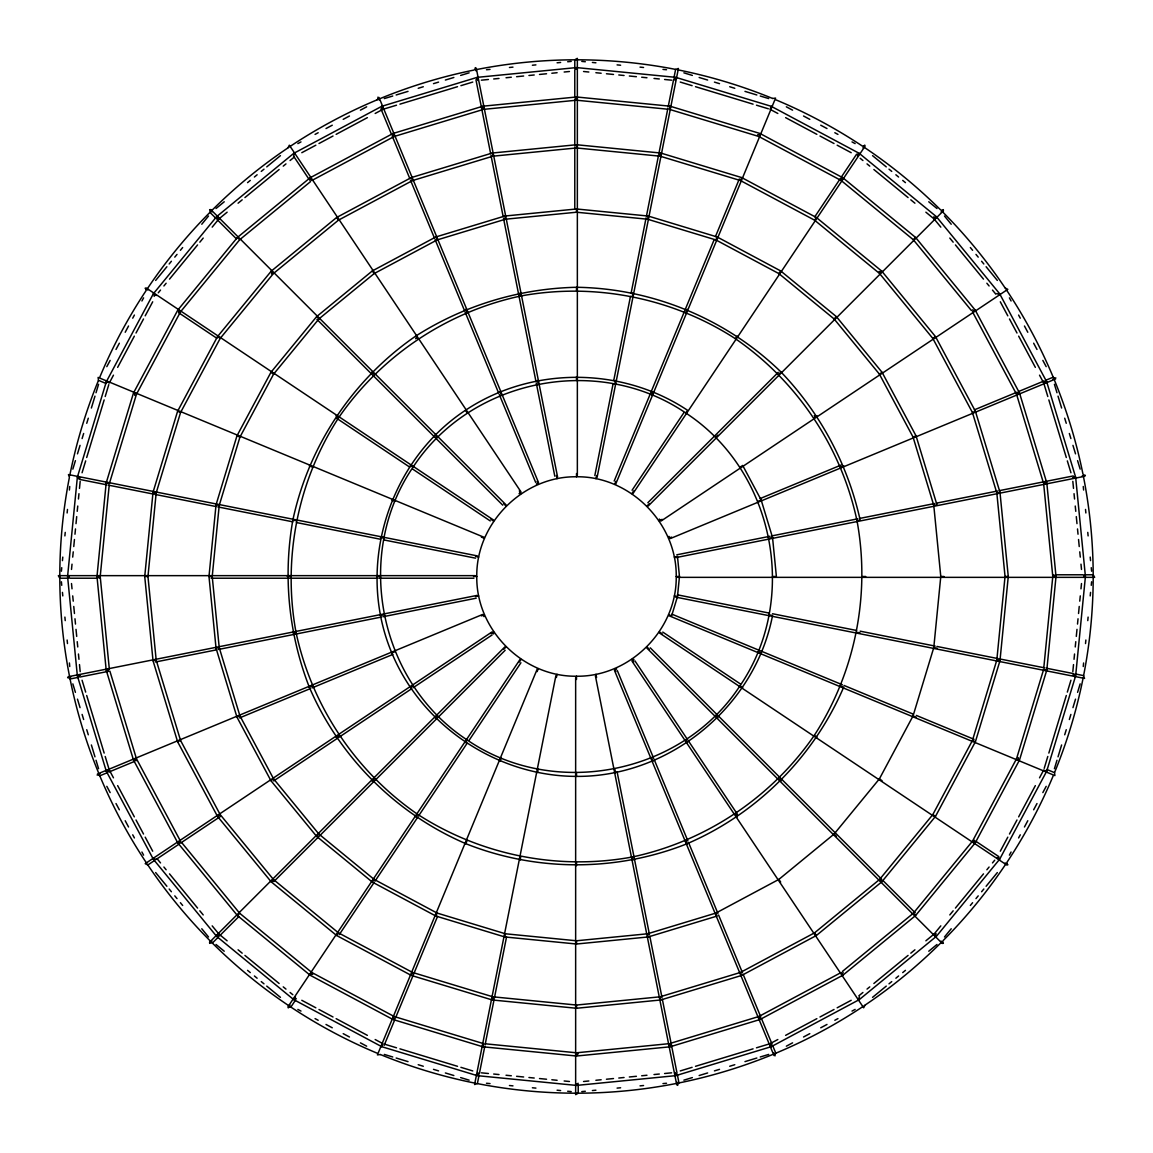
<?xml version="1.0" encoding="UTF-8"?>
<svg xmlns="http://www.w3.org/2000/svg" width="1153" height="1153" viewBox="0 0 1153 1153"><rect width="100%" height="100%" fill="white"/><g stroke="black" fill="none" stroke-linecap="round" stroke-linejoin="round"><path stroke-width="1.5" d="M154.185 296.379L154.401 293.424M998.599 859.576L998.815 856.621L975.798 841.243M178.917 309.811L178.629 312.722L216.865 338.261M974.083 843.189L974.371 840.278M61.397 571.211L61.743 567.68M62.449 560.617L62.795 557.086M64.885 535.914L65.231 532.383M67.133 512.97L67.479 509.439M69.396 490.025L69.742 486.494M77.352 477.212L67.58 576.5L77.352 675.788L106.321 771.256L153.349 859.244L216.634 936.366L293.756 999.651L381.744 1046.679L477.212 1075.648L576.5 1085.42L675.788 1075.648L771.256 1046.679L859.244 999.651L936.366 936.366L999.651 859.244L1046.679 771.256L1075.648 675.788L1085.42 576.5L1075.648 477.212L1046.679 381.744L999.651 293.756L936.366 216.634L859.244 153.349L771.256 106.321L675.788 77.352L576.5 67.58L477.212 77.352L381.744 106.321L293.756 153.349L216.634 216.634L153.349 293.756L106.321 381.744L77.352 477.212L80.523 477.846M71.5 569.452L72.019 564.163M72.711 557.115L73.244 551.84M73.763 546.551L74.455 539.503M74.974 534.214L75.493 528.939M76.012 523.649L76.703 516.602M77.222 511.312L77.755 506.037M78.447 498.99L78.966 493.7M79.485 488.411L80.177 481.363M96.982 576.5L106.191 482.948L133.489 393L177.793 310.099L237.432 237.432L310.099 177.793L393 133.489L482.948 106.191L576.5 96.982L670.052 106.191L760 133.489L842.901 177.793L915.568 237.432L975.207 310.099L1019.511 393L1046.809 482.948L1056.018 576.5L1046.809 670.052L1019.511 760L975.207 842.901L915.568 915.568L842.901 975.207L760 1019.511L670.052 1046.809L576.5 1056.018L482.948 1046.809L393 1019.511L310.099 975.207L237.432 915.568L177.793 842.901L133.489 760L106.191 670.052L96.982 576.5L100.21 576.5L109.189 485.37M144.73 576.5L153.032 492.259L177.591 411.275L217.499 336.618L271.186 271.186L336.618 217.499L411.275 177.591L492.259 153.032L576.5 144.73L660.741 153.032L741.725 177.591L816.382 217.499L881.814 271.186L935.501 336.618L975.409 411.275L999.968 492.259L1008.27 576.5L999.968 660.741L975.409 741.725L935.501 816.382L881.814 881.814L816.382 935.501L741.725 975.409L660.741 999.968L576.5 1008.27L492.259 999.968L411.275 975.409L336.618 935.501L271.186 881.814L217.499 816.382L177.591 741.725L153.032 660.741L144.73 576.5L147.959 576.5L156.188 492.893L180.574 412.5L220.18 338.42L273.477 273.477L338.42 220.18L412.5 180.574L492.893 156.188L576.5 147.959L660.107 156.188L740.5 180.574L814.58 220.18L879.523 273.477L932.82 338.42L972.426 412.5L996.812 492.893L1005.041 576.5L996.812 660.107L972.426 740.5L932.82 814.58L879.523 879.523L814.58 932.82L740.5 972.426L660.107 996.812L576.5 1005.041L492.893 996.812L412.5 972.426L338.42 932.82L273.477 879.523L220.18 814.58L180.574 740.5L156.188 660.107L147.959 576.5M715.912 913.061L717.137 916.044L648.202 936.957L576.5 944.019L504.798 936.957L435.863 916.044L372.318 882.074L316.628 836.372L270.926 780.682L236.956 717.137L216.043 648.202L208.981 576.5L216.043 504.798L236.956 435.863L270.926 372.318L316.628 316.628L372.318 270.926L435.863 236.956L504.798 216.043L576.5 208.981L648.202 216.043L717.137 236.956L780.682 270.926L836.372 316.628L882.074 372.318L916.044 435.863L936.957 504.798L933.786 505.432L940.776 576.5L933.786 647.568L913.061 715.912L879.393 778.88L834.08 834.08L778.88 879.393L715.912 913.061L647.568 933.786L576.5 940.776L505.432 933.786L437.088 913.061L374.12 879.393L318.92 834.08L273.607 778.88L239.939 715.912L219.214 647.568L212.224 576.5L219.214 505.432L239.939 437.088L273.607 374.12L318.92 318.92L374.12 273.607L437.088 239.939L505.432 219.214L576.5 212.224L647.568 219.214L715.912 239.939L778.88 273.607L834.08 318.92L879.393 374.12L913.061 437.088L933.786 505.432M840.71 685.949L843.693 687.174C813.629 757.031 757.031 813.629 687.174 843.693C616.524 871.827 536.476 871.827 465.826 843.693C395.969 813.629 339.371 757.031 309.307 687.174C288.61 634.02 282.932 576.255 292.848 520.075C308.716 445.707 353.178 379.15 415.815 336.027C463.924 305.372 519.47 288.524 576.5 287.284C652.54 288.336 726.491 318.977 780.999 372.001C820.46 413.192 847.815 464.385 860.152 520.075L856.996 520.709C870.63 594.66 855.195 672.285 814.292 735.383C771.645 797.328 705.838 841.301 632.291 856.996C558.34 870.63 480.715 855.195 417.617 814.292C355.672 771.645 311.699 705.838 296.004 632.291C282.37 558.34 297.805 480.715 338.708 417.617C381.355 355.672 447.162 311.699 520.709 296.004C594.66 282.37 672.285 297.805 735.383 338.708C797.328 381.355 841.301 447.162 856.996 520.709M769.382 614.866L772.539 615.5C755.056 706.659 669.331 777.021 576.5 776.387C497.332 776.344 422.171 726.116 391.833 652.987C355.715 567.478 387.912 461.344 465.452 410.295C531.302 366.351 621.698 366.351 687.548 410.295L685.761 412.99C598.508 353.308 470.755 378.717 412.99 467.239C353.308 554.492 378.717 682.245 467.239 740.01C554.492 799.692 682.245 774.283 740.01 685.761C799.692 598.508 774.283 470.755 685.761 412.99M476.78 576.5C475.973 523.174 523.174 475.973 576.5 476.78C629.826 475.973 677.027 523.174 676.22 576.5C677.027 629.826 629.826 677.027 576.5 676.22C523.174 677.027 475.973 629.826 476.78 576.5L473.537 576.5M668.639 614.664L671.622 615.904L677.474 596.591L679.463 576.5L677.474 556.409L674.303 557.043M1043.811 667.63L1052.79 576.5L1043.638 483.583L1046.809 482.948M1072.823 671.637L1073.515 664.589M1074.034 659.3L1074.553 654.01M1075.245 646.963L1075.778 641.688M1076.297 636.398L1076.988 629.351M1077.507 624.061L1078.026 618.786M1078.545 613.497L1079.237 606.449M1079.756 601.16L1080.289 595.885M1080.981 588.837L1081.5 583.548M1083.258 666.506L1083.604 662.975M1085.521 643.561L1085.867 640.03M1087.769 620.617L1088.115 617.086M1090.205 595.914L1090.551 592.383M1091.257 585.32L1091.603 581.789M594.833 475.54L613.05 383.992M613.742 380.476L630.475 296.379M631.167 292.876L646.098 217.831M646.444 216.072L658.637 154.805L661.404 154.084M658.983 153.075L667.947 107.978M668.279 106.278L673.683 79.139L676.494 78.202M674.001 77.51L675.615 69.396L678.425 68.445L597.095 477.385M555.905 675.615L474.575 1084.555L477.385 1083.604A516.703 516.703 0 0 0 677.301 1083.272M477.212 1075.648L477.846 1072.477M482.948 1046.809L483.583 1043.638L394.225 1016.528L311.887 972.527L239.709 913.291L181.626 842.497M492.259 999.968L492.893 996.812M504.798 936.957L505.432 933.786M520.075 860.152L520.709 856.996M537.5 772.539L538.134 769.382M556.409 677.474L557.043 674.303M595.957 478.697L596.591 475.526M614.866 383.618L615.5 380.461M632.291 296.004L632.925 292.848M647.568 219.214L648.202 216.043M660.107 156.188L660.741 153.032M670.052 106.191L669.417 109.362L758.775 136.472L841.113 180.473L913.291 239.709L971.374 310.503M675.154 80.523L675.788 77.352M477.385 1083.604L478.999 1075.49M484.721 1046.722L479.317 1073.861L476.506 1074.798M485.053 1045.022L494.017 999.925M506.556 936.928L494.363 998.195L491.596 998.916M146.878 289.432A516.703 516.703 0 0 1 209.889 212.397L210.696 209.486L506.138 504.928M217.73 216.519L216.951 219.373L236.524 238.945M935.27 936.481L936.049 933.627M72.841 469.127L75.421 460.638M77.482 453.85L80.047 445.361M82.108 438.572L83.65 433.485M86.749 423.295L88.291 418.208M91.375 408.032L94.978 396.156M96.016 392.755L98.582 384.266M82.065 472.759L85.668 460.897M86.691 457.51L104.159 399.918M105.197 396.531L108.786 384.67M1044.214 768.33L1047.803 756.469M1048.841 753.082L1066.309 695.49M1067.332 692.103L1070.935 680.241M1054.418 768.734L1056.984 760.245M1058.022 756.844L1061.625 744.968M1064.709 734.792L1066.251 729.705M1069.35 719.515L1070.892 714.428M1072.953 707.639L1075.518 699.15M1077.579 692.362L1080.159 683.873M271.503 273.924L272.439 271.229M880.561 881.771L881.497 879.076L650.263 647.842M614.174 481.06L684.767 310.633M685.444 308.99L714.053 239.939M715.422 236.653L739.318 178.931M537.298 668.899L377.406 1054.909L380.346 1054.519M381.744 1046.679L382.983 1043.696L375.172 1039.53M411.275 975.409L412.5 972.426M435.863 916.044L437.088 913.061M465.826 843.693L467.051 840.71M500.013 761.167L501.238 758.184M537.096 671.622L538.336 668.639M614.664 484.361L615.904 481.377M651.762 394.816L652.987 391.833M685.949 312.29L687.174 309.307M715.912 239.939L717.137 236.956M740.5 180.574L741.725 177.591M771.256 106.321L770.017 109.304L777.828 113.47M615.702 484.101L775.594 98.091L772.654 98.481M384.151 1045.353L394.744 1019.785M437.578 916.347L395.407 1018.185L392.496 1018.474M288.019 147.829L289.331 145.177L520.969 491.855L519.066 493.643M864.981 1005.171L863.669 1007.823L632.031 661.145L633.934 659.357M294.851 153.45L293.525 156.087L308.903 179.104M858.149 999.55L859.475 996.913M309.869 180.531L311.238 177.966M841.762 975.034L843.131 972.469M106.811 366.668L110.155 360.413M116.006 349.46L119.35 343.205M125.201 332.266L128.545 326.011M132.725 318.185L134.397 315.057M141.92 300.991L143.592 297.863M113.47 375.172L109.304 382.983L106.321 381.744M117.649 367.375L134.339 336.143M136.011 333.015L143.52 318.977M145.192 315.85L152.7 301.798M310.503 181.626L239.709 239.709L180.473 311.887L136.472 394.225L109.362 483.583L106.191 482.948M842.497 971.374L913.291 913.291L972.527 841.113L1016.528 758.775L1043.638 669.417L1046.809 670.052M1000.3 851.202L1007.808 837.15M1009.48 834.023L1016.989 819.985M1018.661 816.857L1035.351 785.625M1039.53 777.828L1043.696 770.017L1046.679 771.256M1009.408 855.137L1011.08 852.009M1018.603 837.943L1020.275 834.815M1024.455 826.989L1027.799 820.734M1033.65 809.795L1036.994 803.54M1042.845 792.587L1046.189 786.332M632.075 490.241L683.931 412.63M814.739 216.865L840.278 178.629L843.189 178.917M841.243 177.202L856.621 154.185L859.576 154.401M520.017 659.473L287.904 1006.872L290.859 1007.073A516.703 516.703 0 0 0 377.132 1053.179M288.236 1007.909L290.037 1005.229M293.756 999.651L295.557 996.97M310.099 975.207L311.887 972.527M336.618 935.501L338.42 932.82M372.318 882.074L374.12 879.393M415.815 816.973L417.617 814.292M465.452 742.705L467.239 740.01M519.297 662.11L521.098 659.415M631.902 493.585L633.703 490.89M735.383 338.708L737.185 336.027M778.88 273.607L780.682 270.926M814.58 220.18L816.382 217.499M841.113 180.473L842.901 177.793M857.443 156.03L859.244 153.349M862.963 147.771L864.764 145.091M632.983 493.527L865.096 146.128L862.141 145.927A516.703 516.703 0 0 0 775.868 99.821M290.859 1007.073L295.456 1000.184M339.241 934.665L373.947 882.722M374.941 881.238L417.458 817.621M418.438 816.137L467.08 743.339M469.069 740.37L520.925 662.759M377.19 99.792L378.991 97.443L538.552 482.646L536.347 484.029M382.796 106.624L380.98 108.958L391.573 134.526M770.204 1046.376L772.02 1044.041L761.427 1018.474M415.599 338.766L417.271 336.647M735.729 816.353L737.401 814.234L688.773 741.437M394.081 133.863L392.236 136.126L409.834 178.614M758.919 1019.137L760.764 1016.874L743.166 974.386M155.655 280.438L166.897 266.732M169.16 263.994L171.408 261.255M174.78 257.133L177.029 254.395M180.401 250.287L182.65 247.549M201.775 224.244L208.52 216.015M158.278 292.819L160.526 290.08M163.899 285.973L166.133 283.234M169.505 279.127L197.581 244.926M199.829 242.188L203.202 238.08M212.181 227.127L218.926 218.926L227.127 212.181M925.873 940.819L934.074 934.074L940.819 925.873M949.798 914.92L953.171 910.812M955.419 908.074L983.495 873.873M986.867 869.766L989.101 867.027M992.474 862.92L994.722 860.181M944.48 936.985L951.225 928.756M970.35 905.451L972.599 902.713M975.971 898.605L978.22 895.867M981.592 891.745L983.84 889.006M986.103 886.268L997.345 872.562M647.842 502.737L778.275 372.304M504.928 646.862L209.486 942.304L212.354 943.068A516.703 516.703 0 0 0 289.432 1006.122M209.615 943.385L211.907 941.093M216.634 936.366L218.926 934.074L227.127 940.819M237.432 915.568L239.709 913.291M271.186 881.814L273.477 879.523M316.628 836.372L318.92 834.08M372.001 780.999L374.278 778.722M435.157 717.843L437.448 715.552M503.702 649.298L505.98 647.02M647.02 505.98L649.298 503.702M715.552 437.448L717.843 435.157M778.722 374.278L780.999 372.001M834.08 318.92L836.372 316.628M879.523 273.477L881.814 271.186M913.291 239.709L915.568 237.432M925.873 212.181L934.074 218.926L936.366 216.634M941.093 211.907L943.385 209.615M648.072 506.138L943.514 210.696L940.646 209.932A516.703 516.703 0 0 0 863.568 146.878M212.354 943.068L218.205 937.216M238.945 916.476L219.373 936.049L216.519 935.27M505.158 650.263L273.924 881.497L271.229 880.561M772.596 1054.534A516.703 516.703 0 0 1 679.031 1082.926L676.753 1084.887L595.409 675.961M478.192 77.871L475.958 79.802L490.659 153.738M674.808 1075.129L677.042 1073.198L662.341 999.262M481.695 108.641L483.943 106.782M669.057 1046.218L671.305 1044.359M216.015 208.52L224.244 201.775M247.549 182.65L250.287 180.401M254.395 177.029L257.133 174.78M261.255 171.408L263.994 169.16M266.732 166.897L280.438 155.655M238.08 203.202L242.188 199.829M244.926 197.581L279.127 169.505M283.234 166.133L285.973 163.899M290.08 160.526L294.188 157.154M858.812 995.846L862.92 992.474M867.027 989.101L869.766 986.867M873.873 983.495L908.074 955.419M910.812 953.171L914.92 949.798M872.562 997.345L886.268 986.103M889.006 983.84L891.745 981.592M895.867 978.22L898.605 975.971M902.713 972.599L905.451 970.35M928.756 951.225L936.985 944.48M177.793 842.901L180.473 841.113L136.472 758.775L109.881 671.132M217.499 816.382L220.18 814.58M270.926 780.682L273.607 778.88M336.027 737.185L338.708 735.383M410.295 687.548L412.99 685.761M490.89 633.703L493.585 631.902M659.415 521.098L662.11 519.297M740.01 467.239L742.705 465.452L761.167 500.013L772.539 537.5L776.387 576.5L773.159 576.5M814.292 417.617L816.973 415.815M879.393 374.12L882.074 372.318M932.82 338.42L935.501 336.618M975.207 310.099L972.527 311.887L1016.528 394.225L1043.119 481.868M154.718 860.397L147.829 864.981L145.177 863.669L491.855 632.031L493.643 633.934M179.104 844.097L156.087 859.475L153.45 858.149M220.237 816.612L180.531 843.131L177.966 841.762M273.665 780.912L337.296 738.396M411.563 688.773L338.766 737.401L336.647 735.729M413.048 687.779L492.144 634.928M616.653 668.971L614.448 670.354L774.009 1055.557L775.81 1053.208L772.654 1045.569M577.35 68.272L574.785 69.728L574.785 97.4M575.65 1084.728L578.215 1083.272M577.35 97.76L574.785 99.129L574.785 145.119M575.65 1055.24L578.215 1053.871M297.863 143.592L300.991 141.92M315.057 134.397L318.185 132.725M326.011 128.545L332.266 125.201M343.205 119.35L349.46 116.006M360.413 110.155L366.668 106.811M301.798 152.7L315.85 145.192M318.977 143.52L333.015 136.011M336.143 134.339L367.375 117.649M375.172 113.47L382.983 109.304L381.744 106.321M481.868 109.881L394.225 136.472L311.887 180.473L310.099 177.793M671.132 1043.119L758.775 1016.528L841.113 972.527L842.901 975.207M777.828 1039.53L770.017 1043.696L771.256 1046.679M785.625 1035.351L816.857 1018.661M819.985 1016.989L834.023 1009.48M837.15 1007.808L851.202 1000.3M786.332 1046.189L792.587 1042.845M803.54 1036.994L809.795 1033.65M820.734 1027.799L826.989 1024.455M834.815 1020.275L837.943 1018.603M852.009 1011.08L855.137 1009.408M760.173 498.557L841.056 465.063M974.386 409.834L1016.874 392.236L1019.137 394.081M1018.474 391.573L1044.041 380.98L1046.376 382.796M1045.569 380.346L1053.208 377.19L1055.557 378.991L670.354 538.552L668.971 536.347M97.14 775.061L100.124 773.822M106.321 771.256L109.304 770.017L113.47 777.828M133.489 760L136.472 758.775M177.591 741.725L180.574 740.5M236.956 717.137L239.939 715.912M309.307 687.174L312.29 685.949M391.833 652.987L394.816 651.762M481.377 615.904L484.361 614.664M668.639 538.336L671.622 537.096M758.184 501.238L761.167 500.013M840.71 467.051L843.693 465.826M913.061 437.088L916.044 435.863M972.426 412.5L975.409 411.275M1016.528 394.225L1019.511 393M1046.679 381.744L1043.696 382.983L1039.53 375.172M1052.876 379.178L1055.86 377.939M107.431 772.654L99.792 775.81L97.443 774.009L482.646 614.448L484.029 616.653M134.526 761.427L108.958 772.02L106.624 770.204M239.608 717.901L310.301 688.615M311.944 687.937L392.827 654.443M384.266 98.582L392.755 96.016M396.156 94.978L408.032 91.375M418.208 88.291L423.295 86.749M433.485 83.65L438.572 82.108M445.361 80.047L453.85 77.482M460.638 75.421L469.127 72.841M384.67 108.786L396.531 105.197M399.918 104.159L457.51 86.691M460.897 85.668L472.759 82.065M680.241 1070.935L692.103 1067.332M695.49 1066.309L753.082 1048.841M756.469 1047.803L768.33 1044.214M683.873 1080.159L692.362 1077.579M699.15 1075.518L707.639 1072.953M714.428 1070.892L719.515 1069.35M729.705 1066.251L734.792 1064.709M744.968 1061.625L756.844 1058.022M760.245 1056.984L768.734 1054.418M676.797 554.809L770.103 536.246M771.847 535.9L857.717 518.821M859.461 518.475L934.506 503.544M936.25 503.198L997.532 491.005M999.262 490.659L1073.198 475.958L1075.129 478.192M477.039 595.409L68.113 676.753L70.059 678.987A516.703 516.703 0 0 0 98.466 772.596M67.623 677.719L70.794 677.099M77.352 675.788L80.523 675.154M106.191 670.052L109.362 669.417L100.21 576.5M153.032 660.741L156.188 660.107M216.043 648.202L219.214 647.568M292.848 632.925L296.004 632.291M380.461 615.5L383.618 614.866M475.526 596.591L478.697 595.957M769.382 538.134L772.539 537.5M996.812 492.893L999.968 492.259M1072.477 477.846L1075.648 477.212M1082.206 475.901L1085.377 475.281M675.961 557.591L1084.887 476.247L1082.941 474.013A516.703 516.703 0 0 0 1054.534 380.404M70.059 678.987L78.173 677.373M155.468 661.995L216.75 649.802M218.493 649.456L293.539 634.525M295.283 634.179L381.153 617.1M382.897 616.754L476.203 598.191M486.494 69.742L490.025 69.396M509.439 67.479L512.97 67.133M532.383 65.231L535.914 64.885M557.086 62.795L560.617 62.449M567.68 61.743L571.211 61.397M481.363 80.177L488.411 79.485M493.7 78.966L498.99 78.447M506.037 77.755L511.312 77.222M516.602 76.703L523.649 76.012M528.939 75.493L534.214 74.974M539.503 74.455L546.551 73.763M551.84 73.244L557.115 72.711M564.163 72.019L569.452 71.5M667.63 109.189L576.5 100.21L483.583 109.362L482.948 106.191M757.593 134.815L760.504 134.526M485.37 1043.811L576.5 1052.79L669.417 1043.638L670.052 1046.809M583.548 1081.5L588.837 1080.981M595.885 1080.289L601.16 1079.756M606.449 1079.237L613.497 1078.545M618.786 1078.026L624.061 1077.507M629.351 1076.988L636.398 1076.297M641.688 1075.778L646.963 1075.245M654.01 1074.553L659.3 1074.034M664.589 1073.515L671.637 1072.823M581.789 1091.603L585.32 1091.257M592.383 1090.551L595.914 1090.205M617.086 1088.115L620.617 1087.769M640.03 1085.867L643.561 1085.521M662.975 1083.604L666.506 1083.258M1055.6 574.785L1083.272 574.785L1084.728 577.35M1084.93 574.785L1093.203 574.785L1094.673 577.35L677.733 577.35M475.267 575.65L58.327 575.65L59.797 578.215L68.07 578.215M208.981 576.5L212.224 576.5M287.284 576.5L290.513 576.5M376.613 576.5L379.841 576.5M676.22 576.5L679.463 576.5M862.487 576.5L865.716 576.5M940.776 576.5L944.019 576.5M1005.041 576.5L1008.27 576.5M1052.79 576.5L1056.018 576.5M97.4 578.215L69.728 578.215L68.272 575.65M211.143 578.215L287.659 578.215M289.432 578.215L376.988 578.215M378.775 578.215L473.897 578.215M293.424 998.599L296.379 998.815M309.811 974.083L312.722 974.371M581.789 61.397L585.32 61.743M592.383 62.449L595.914 62.795M617.086 64.885L620.617 65.231M640.03 67.133L643.561 67.479M662.975 69.396L666.506 69.742M583.548 71.5L588.837 72.019M595.885 72.711L601.16 73.244M606.449 73.763L613.497 74.455M618.786 74.974L624.061 75.493M629.351 76.012L636.398 76.703M641.688 77.222L646.963 77.755M654.01 78.447L659.3 78.966M664.589 79.485L671.637 80.177M481.363 1072.823L488.411 1073.515M493.7 1074.034L498.99 1074.553M506.037 1075.245L511.312 1075.778M516.602 1076.297L523.649 1076.988M528.939 1077.507L534.214 1078.026M539.503 1078.545L546.551 1079.237M551.84 1079.756L557.115 1080.289M564.163 1080.981L569.452 1081.5M486.494 1083.258L490.025 1083.604M509.439 1085.521L512.97 1085.867M532.383 1087.769L535.914 1088.115M557.086 1090.205L560.617 1090.551M567.68 1091.257L571.211 1091.603M677.46 594.833L769.008 613.05M772.524 613.742L856.621 630.475M860.124 631.167L935.169 646.098M936.928 646.444L998.195 658.637L998.916 661.404M999.925 658.983L1045.022 667.947M1046.722 668.279L1073.861 673.683L1074.798 676.494M1075.49 674.001L1083.604 675.615L1084.555 678.425L675.615 597.095M477.385 555.905L68.445 474.575L69.396 477.385A516.703 516.703 0 0 0 69.728 677.301M153.032 492.259L156.188 492.893M216.043 504.798L219.214 505.432M292.848 520.075L296.004 520.709M380.461 537.5L383.618 538.134M475.526 556.409L478.697 557.043M674.303 595.957L677.474 596.591M856.996 632.291L860.152 632.925M933.786 647.568L936.957 648.202M996.812 660.107L999.968 660.741M1072.477 675.154L1075.648 675.788M106.278 484.721L79.139 479.317L78.202 476.506M107.978 485.053L153.075 494.017M216.072 506.556L154.805 494.363L154.084 491.596M217.831 506.902L292.876 521.833M296.379 522.525L380.476 539.258M383.992 539.95L475.54 558.167M933.627 216.951L936.481 217.73M683.873 72.841L692.362 75.421M699.15 77.482L707.639 80.047M714.428 82.108L719.515 83.65M729.705 86.749L734.792 88.291M744.968 91.375L756.844 94.978M760.245 96.016L768.734 98.582M680.241 82.065L692.103 85.668M695.49 86.691L753.082 104.159M756.469 105.197L768.33 108.786M384.67 1044.214L396.531 1047.803M399.918 1048.841L457.51 1066.309M460.897 1067.332L472.759 1070.935M384.266 1054.418L392.755 1056.984M396.156 1058.022L408.032 1061.625M418.208 1064.709L423.295 1066.251M433.485 1069.35L438.572 1070.892M445.361 1072.953L453.85 1075.518M460.638 1077.579L469.127 1080.159M879.076 271.503L881.771 272.439M671.94 614.174L842.367 684.767M844.01 685.444L913.061 714.053M916.347 715.422L974.069 739.318M1046.881 769.483L1054.519 772.654L1054.909 775.594L668.899 615.702M484.101 537.298L98.091 377.406L98.481 380.346L106.119 383.517M177.591 411.275L180.574 412.5M236.956 435.863L239.939 437.088M309.307 465.826L312.29 467.051M391.833 500.013L394.816 501.238M481.377 537.096L484.361 538.336M758.184 651.762L761.167 652.987M913.061 715.912L916.044 717.137M972.426 740.5L975.409 741.725M1005.171 288.019L1007.823 289.331L661.145 520.969L659.357 519.066M996.913 293.525L999.55 294.851M972.469 309.869L975.034 311.238M786.332 106.811L792.587 110.155M803.54 116.006L809.795 119.35M820.734 125.201L826.989 128.545M834.815 132.725L837.943 134.397M852.009 141.92L855.137 143.592M785.625 117.649L816.857 134.339M819.985 136.011L834.023 143.52M837.15 145.192L851.202 152.7M301.798 1000.3L315.85 1007.808M318.977 1009.48L333.015 1016.989M336.143 1018.661L367.375 1035.351M297.863 1009.408L300.991 1011.08M315.057 1018.603L318.185 1020.275M326.011 1024.455L332.266 1027.799M343.205 1033.65L349.46 1036.994M360.413 1042.845L366.668 1046.189M662.759 632.075L740.37 683.931M493.527 520.017L146.128 287.904L145.927 290.859A516.703 516.703 0 0 0 99.821 377.132M145.091 288.236L147.771 290.037M153.349 293.756L156.03 295.557M177.793 310.099L180.473 311.887M217.499 336.618L220.18 338.42M270.926 372.318L273.607 374.12M336.027 415.815L338.708 417.617M410.295 465.452L412.99 467.239M490.89 519.297L493.585 521.098M659.415 631.902L662.11 633.703M740.01 685.761L742.705 687.548M814.292 735.383L816.973 737.185M879.393 778.88L882.074 780.682M932.82 814.58L935.501 816.382M972.527 841.113L975.207 842.901M996.97 857.443L999.651 859.244M1005.229 862.963L1007.909 864.764M659.473 632.983L1006.872 865.096L1007.073 862.141A516.703 516.703 0 0 0 1053.179 775.868M336.863 418.438L409.661 467.08M412.63 469.069L490.241 520.925M814.234 415.599L816.353 417.271M872.562 155.655L886.268 166.897M889.006 169.16L891.745 171.408M895.867 174.78L898.605 177.029M902.713 180.401L905.451 182.65M928.756 201.775L936.985 208.52M860.181 158.278L862.92 160.526M867.027 163.899L869.766 166.133M873.873 169.505L908.074 197.581M910.812 199.829L914.92 203.202M133.863 758.919L136.126 760.764M238.08 949.798L242.188 953.171M244.926 955.419L279.127 983.495M283.234 986.867L285.973 989.101M290.08 992.474L292.819 994.722M216.015 944.48L224.244 951.225M247.549 970.35L250.287 972.599M254.395 975.971L257.133 978.22M261.255 981.592L263.994 983.84M266.732 986.103L280.438 997.345M882.751 880.33L915.266 912.83M209.615 209.615L211.907 211.907M216.634 216.634L218.926 218.926M237.432 237.432L239.709 239.709M271.186 271.186L273.477 273.477M316.628 316.628L318.92 318.92M372.001 372.001L374.278 374.278M435.157 435.157L437.448 437.448M503.702 503.702L505.98 505.98M647.02 647.02L649.298 649.298M715.552 715.552L717.843 717.843M778.722 778.722L780.999 780.999M834.08 834.08L836.372 836.372M879.523 879.523L881.814 881.814M913.291 913.291L915.568 915.568M934.074 934.074L936.366 936.366M941.093 941.093L943.385 943.385M646.862 648.072L942.304 943.514L943.068 940.646A516.703 516.703 0 0 0 1006.122 863.568M209.932 212.354L215.784 218.205M316.945 319.367L502.737 505.158M77.871 674.808L79.802 677.042L108.641 671.305L106.782 669.057M944.48 216.015L951.225 224.244M970.35 247.549L972.599 250.287M975.971 254.395L978.22 257.133M981.592 261.255L983.84 263.994M986.103 266.732L997.345 280.438M934.074 218.926L940.819 227.127M949.798 238.08L953.171 242.188M955.419 244.926L983.495 279.127M986.867 283.234L989.101 285.973M992.474 290.08L995.846 294.188M1044.359 481.695L1046.218 483.943M157.154 858.812L160.526 862.92M163.899 867.027L166.133 869.766M169.505 873.873L197.581 908.074M199.829 910.812L203.202 914.92M212.181 925.873L218.926 934.074M155.655 872.562L166.897 886.268M169.16 889.006L171.408 891.745M174.78 895.867L177.029 898.605M180.401 902.713L182.65 905.451M201.775 928.756L208.52 936.985M634.928 660.856L687.779 739.952M336.618 217.499L338.42 220.18M372.318 270.926L374.12 273.607M415.815 336.027L417.617 338.708M465.452 410.295L467.239 412.99M519.297 490.89L521.098 493.585M631.902 659.415L633.703 662.11M685.761 740.01L687.548 742.705M735.383 814.292L737.185 816.973M778.88 879.393L780.682 882.074M814.58 932.82L816.382 935.501M1053.871 574.785L1055.24 577.35M97.76 575.65L99.129 578.215M1009.408 297.863L1011.08 300.991M1018.603 315.057L1020.275 318.185M1024.455 326.011L1027.799 332.266M1033.65 343.205L1036.994 349.46M1042.845 360.413L1046.189 366.668M1000.3 301.798L1007.808 315.85M1009.48 318.977L1016.989 333.015M1018.661 336.143L1035.351 367.375M117.649 785.625L134.339 816.857M136.011 819.985L143.52 834.023M145.192 837.15L152.7 851.202M106.811 786.332L110.155 792.587M116.006 803.54L119.35 809.795M125.201 820.734L128.545 826.989M132.725 834.815L134.397 837.943M141.92 852.009L143.592 855.137M617.345 670.628L653.751 758.53M654.443 760.173L687.937 841.056M688.615 842.699L717.901 913.392M718.578 915.035L742.489 972.757M377.939 97.14L379.178 100.124M393 133.489L394.225 136.472M411.275 177.591L412.5 180.574M435.863 236.956L437.088 239.939M465.826 309.307L467.051 312.29M500.013 391.833L501.238 394.816M537.096 481.377L538.336 484.361M614.664 668.639L615.904 671.622M651.762 758.184L652.987 761.167M685.949 840.71L687.174 843.693M740.5 972.426L741.725 975.409M758.775 1016.528L760 1019.511M773.822 1052.876L775.061 1055.86M410.511 180.243L434.422 237.965M435.099 239.608L464.385 310.301M465.063 311.944L498.557 392.827M499.249 394.47L535.655 482.372M1054.418 384.266L1056.984 392.755M1058.022 396.156L1061.625 408.032M1064.709 418.208L1066.251 423.295M1069.35 433.485L1070.892 438.572M1072.953 445.361L1075.518 453.85M1077.579 460.638L1080.159 469.127M1044.214 384.67L1047.803 396.531M1048.841 399.918L1066.309 457.51M1067.332 460.897L1070.935 472.759M82.065 680.241L85.668 692.103M86.691 695.49L104.159 753.082M105.197 756.469L108.786 768.33M72.841 683.873L75.421 692.362M77.482 699.15L80.047 707.639M82.108 714.428L83.65 719.515M86.749 729.705L88.291 734.792M91.375 744.968L94.978 756.844M96.016 760.245L98.582 768.734M617.1 771.847L634.179 857.717M634.525 859.461L649.456 934.506M649.802 936.25L661.995 997.532M677.373 1074.827L678.987 1082.941M557.591 477.039L476.247 68.113L474.013 70.059A516.703 516.703 0 0 0 380.404 98.466M475.281 67.623L475.901 70.794M477.212 77.352L477.846 80.523M492.259 153.032L492.893 156.188M504.798 216.043L505.432 219.214M520.075 292.848L520.709 296.004M537.5 380.461L538.134 383.618M556.409 475.526L557.043 478.697M595.957 674.303L596.591 677.474M614.866 769.382L615.5 772.539M632.291 856.996L632.925 860.152M647.568 933.786L648.202 936.957M660.107 996.812L660.741 999.968M675.154 1072.477L675.788 1075.648M677.099 1082.206L677.719 1085.377M491.005 155.468L503.198 216.75M503.544 218.493L518.475 293.539M518.821 295.283L535.9 381.153M536.246 382.897L554.809 476.203M1018.185 757.593L1018.474 760.504M134.526 392.496L134.815 395.407M1083.258 486.494L1083.604 490.025M1085.521 509.439L1085.867 512.97M1087.769 532.383L1088.115 535.914M1090.205 557.086L1090.551 560.617M1091.257 567.68L1091.603 571.211M1072.823 481.363L1073.515 488.411M1074.034 493.7L1074.553 498.99M1075.245 506.037L1075.778 511.312M1076.297 516.602L1076.988 523.649M1077.507 528.939L1078.026 534.214M1078.545 539.503L1079.237 546.551M1079.756 551.84L1080.289 557.115M1080.981 564.163L1081.5 569.452M71.5 583.548L72.019 588.837M72.711 595.885L73.244 601.16M73.763 606.449L74.455 613.497M74.974 618.786L75.493 624.061M76.012 629.351L76.703 636.398M77.222 641.688L77.755 646.963M78.447 654.01L78.966 659.3M79.485 664.589L80.177 671.637M61.397 581.789L61.743 585.32M62.449 592.383L62.795 595.914M64.885 617.086L65.231 620.617M67.133 640.03L67.479 643.561M69.396 662.975L69.742 666.506M578.215 1084.93L578.215 1093.203L575.65 1094.673L575.65 677.733M577.35 475.267L577.35 58.327L574.785 59.797L574.785 68.07M576.5 96.982L576.5 100.21M576.5 144.73L576.5 147.959M576.5 208.981L576.5 212.224M576.5 287.284L576.5 290.513M576.5 376.613L576.5 379.841M576.5 473.537L576.5 476.78M576.5 676.22L576.5 679.463M576.5 773.159L576.5 776.387M576.5 862.487L576.5 865.716M576.5 940.776L576.5 944.019M576.5 1005.041L576.5 1008.27M576.5 1052.79L576.5 1056.018M574.785 146.878L574.785 209.356M1083.272 475.699A516.703 516.703 0 0 1 1083.604 675.572M1083.272 677.301A516.703 516.703 0 0 1 1054.534 772.596M941.857 941.857A516.703 516.703 0 0 1 865.024 1005.128M863.568 1006.122A516.703 516.703 0 0 1 775.868 1053.179M475.699 1083.272A516.703 516.703 0 0 1 380.404 1054.534M211.143 941.857A516.703 516.703 0 0 1 147.872 865.024M146.878 863.568A516.703 516.703 0 0 1 99.821 775.868M69.728 475.699A516.703 516.703 0 0 1 98.466 380.404M211.143 211.143A516.703 516.703 0 0 1 287.976 147.872M289.432 146.878A516.703 516.703 0 0 1 377.132 99.821M475.699 69.728A516.703 516.703 0 0 1 675.572 69.396M677.301 69.728A516.703 516.703 0 0 1 772.596 98.466M941.857 211.143A516.703 516.703 0 0 1 1005.128 287.976M1006.122 289.432A516.703 516.703 0 0 1 1053.179 377.132"/></g></svg>
